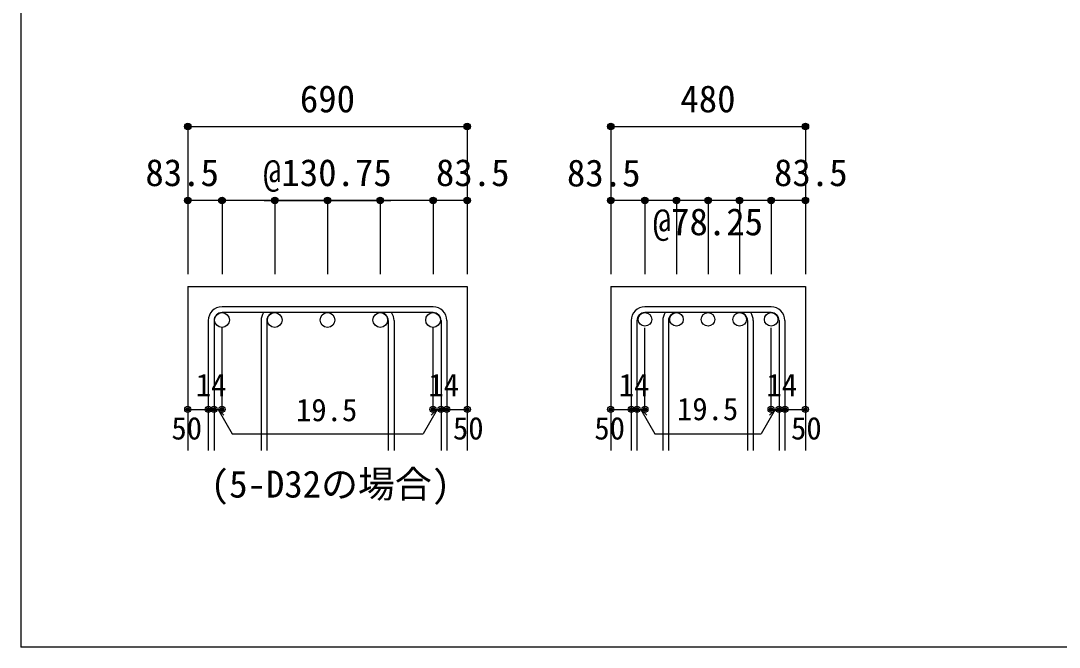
# Model space of a CAD drawing. Units: millimetres at full size, sheet at 1:30; details may follow other scales. Extents: x -5973 to 5980, y -4195 to 4201.
# Drawn here: x -5973 to -3439, y -4195 to -2667 of the extents above; entities that cross this region are included whole.
import ezdxf
from ezdxf.enums import TextEntityAlignment as Align

# ---------------------------------------------------------------- set-up
doc = ezdxf.new("R2010")
doc.units = ezdxf.units.MM
doc.header["$LTSCALE"] = 30
doc.header["$PDMODE"] = 32
doc.header["$PDSIZE"] = 15
for name, color, linetype in [('0-1_躯体線', 2, 'Continuous'), ('0-5_基礎梁筋', 7, 'Continuous'), ('0-6_スタラップ筋', 7, 'Continuous'), ('0-7_文字', 4, 'Continuous'), ('0-D_寸法', 4, 'Continuous'), ('F-0_枠', 6, 'Continuous')]:
    doc.layers.add(name, color=color, linetype=linetype)
doc.styles.add('ＭＳ ゴシック', font='')
doc.styles.get('ＭＳ ゴシック').set_extended_font_data('MS Gothic')

msp = doc.modelspace()

# ---------------------------------------------------------------- linework, layer by layer
at = {"layer": '0-1_躯体線'}
for p, q in [((-5565.32, -3314.89), (-5565.32, -3714.89)), ((-5565.32, -3314.89), (-4883.32, -3314.89)), ((-4883.32, -3314.89), (-4883.32, -3714.89)), ((-4533.3, -3314.89), (-4533.3, -3714.89)), ((-4533.3, -3314.89), (-4058.3, -3314.89)), ((-4058.3, -3314.89), (-4058.3, -3714.89))]:
    msp.add_line(p, q, dxfattribs=at)
at = {"layer": '0-5_基礎梁筋', "color": 3}
for centre, radius in [((-5481.82, -3396.89), 18), ((-5353.07, -3396.89), 18), ((-5224.32, -3396.89), 18), ((-5095.57, -3396.89), 18), ((-4966.82, -3396.89), 18), ((-4449.8, -3395.39), 16.5), ((-4372.8, -3395.39), 16.5), ((-4295.8, -3395.39), 16.5), ((-4218.8, -3395.39), 16.5), ((-4141.8, -3395.39), 16.5)]:
    msp.add_circle(centre, radius, dxfattribs=at)
at = {"layer": '0-6_スタラップ筋'}
for p, q in [((-4966.82, -3364.89), (-5481.82, -3364.89)), ((-4141.8, -3364.89), (-4449.8, -3364.89)), ((-4966.82, -3378.89), (-5481.82, -3378.89)), ((-4141.8, -3378.89), (-4449.8, -3378.89)), ((-5515.32, -3398.39), (-5515.32, -3714.89)), ((-5501.32, -3398.39), (-5501.32, -3714.89)), ((-5386.57, -3398.39), (-5386.57, -3714.89)), ((-5372.57, -3398.39), (-5372.57, -3714.89)), ((-5076.07, -3398.39), (-5076.07, -3714.89)), ((-5062.07, -3398.39), (-5062.07, -3714.89)), ((-4947.32, -3398.39), (-4947.32, -3714.89)), ((-4933.32, -3398.39), (-4933.32, -3714.89)), ((-4483.3, -3398.39), (-4483.3, -3714.89)), ((-4469.3, -3398.39), (-4469.3, -3714.89)), ((-4406.3, -3398.39), (-4406.3, -3714.89)), ((-4392.3, -3398.39), (-4392.3, -3714.89)), ((-4199.3, -3398.39), (-4199.3, -3714.89)), ((-4185.3, -3398.39), (-4185.3, -3714.89)), ((-4122.3, -3398.39), (-4122.3, -3714.89)), ((-4108.3, -3398.39), (-4108.3, -3714.89))]:
    msp.add_line(p, q, dxfattribs=at)
for centre, radius, start, end in [((-5481.82, -3398.39), 33.5, 90, 180), ((-4966.82, -3398.39), 33.5, 0, 90), ((-4449.8, -3398.39), 33.5, 90, 180), ((-4141.8, -3398.39), 33.5, 0, 90), ((-5481.82, -3398.39), 19.5, 90, 180), ((-5353.07, -3398.39), 33.5, 144.40235, 180), ((-5353.07, -3398.39), 19.5, 90, 180), ((-5095.57, -3398.39), 19.5, 0, 90), ((-5095.57, -3398.39), 33.5, 0, 35.59765), ((-4966.82, -3398.39), 19.5, 0, 90), ((-4449.8, -3398.39), 19.5, 90, 180), ((-4372.8, -3398.39), 33.5, 144.40235, 180), ((-4372.8, -3398.39), 19.5, 90, 180), ((-4218.8, -3398.39), 19.5, 0, 90), ((-4218.8, -3398.39), 33.5, 0, 35.59765), ((-4141.8, -3398.39), 19.5, 0, 90)]:
    msp.add_arc(centre, radius, start, end, dxfattribs=at)
at = {"layer": '0-D_寸法'}
for p, q in [((-5565.32, -2924.89), (-5565.32, -3104.89)), ((-5565.32, -2924.89), (-4883.32, -2924.89)), ((-5565.32, -2924.89), (-4883.32, -2924.89)), ((-4883.32, -2924.89), (-4883.32, -3104.89)), ((-4533.3, -2924.89), (-4533.3, -3104.89)), ((-4533.3, -2924.89), (-4058.3, -2924.89)), ((-4533.3, -2924.89), (-4058.3, -2924.89)), ((-4058.3, -2924.89), (-4058.3, -3104.89)), ((-5481.82, -3104.89), (-5565.32, -3104.89)), ((-5565.32, -3104.89), (-5565.32, -3284.89)), ((-5224.32, -3104.89), (-5481.82, -3104.89)), ((-5481.82, -3104.89), (-5481.82, -3284.89)), ((-5353.07, -3104.89), (-5353.07, -3284.89)), ((-4966.82, -3104.89), (-5224.32, -3104.89)), ((-5224.32, -3104.89), (-5224.32, -3284.89)), ((-5095.57, -3104.89), (-5095.57, -3284.89)), ((-4883.32, -3104.89), (-4966.82, -3104.89)), ((-4966.82, -3104.89), (-4966.82, -3284.89)), ((-4883.32, -3104.89), (-4883.32, -3284.89)), ((-4449.8, -3104.89), (-4533.3, -3104.89)), ((-4533.3, -3104.89), (-4533.3, -3284.89)), ((-4295.8, -3104.89), (-4449.8, -3104.89)), ((-4449.8, -3104.89), (-4449.8, -3284.89)), ((-4372.8, -3104.89), (-4372.8, -3284.89)), ((-4141.8, -3104.89), (-4295.8, -3104.89)), ((-4295.8, -3104.89), (-4295.8, -3284.89)), ((-4218.8, -3104.89), (-4218.8, -3284.89)), ((-4058.3, -3104.89), (-4141.8, -3104.89)), ((-4141.8, -3104.89), (-4141.8, -3284.89)), ((-4058.3, -3104.89), (-4058.3, -3284.89)), ((-5481.82, -3614.89), (-5481.82, -3415.56)), ((-4966.82, -3614.89), (-4966.82, -3415.56)), ((-4449.8, -3614.89), (-4449.8, -3415.56)), ((-4141.8, -3614.89), (-4141.8, -3415.56)), ((-5565.32, -3614.89), (-5515.32, -3614.89)), ((-5515.32, -3614.89), (-5481.82, -3614.89)), ((-5491.57, -3614.89), (-5477.43, -3629.04)), ((-5491.57, -3614.89), (-5457.35, -3674.17)), ((-4957.07, -3614.89), (-4991.3, -3674.17)), ((-4957.07, -3614.89), (-4971.22, -3629.04)), ((-4966.82, -3614.89), (-4883.32, -3614.89)), ((-4947.32, -3614.89), (-4933.32, -3614.89)), ((-4533.3, -3614.89), (-4483.3, -3614.89)), ((-4483.3, -3614.89), (-4449.8, -3614.89)), ((-4459.55, -3614.89), (-4445.41, -3629.04)), ((-4459.55, -3614.89), (-4425.33, -3674.17)), ((-4132.05, -3614.89), (-4166.27, -3674.17)), ((-4132.05, -3614.89), (-4146.19, -3629.04)), ((-4141.8, -3614.89), (-4058.3, -3614.89)), ((-4122.3, -3614.89), (-4108.3, -3614.89)), ((-5457.35, -3674.17), (-4991.3, -3674.17)), ((-4425.33, -3674.17), (-4166.27, -3674.17))]:
    msp.add_line(p, q, dxfattribs=at)
for points in [[(-4883.32, -2924.89), (-4883.32, -3104.89), (-4883.32, -3284.89)], [(-4058.3, -2924.89), (-4058.3, -3104.89), (-4058.3, -3284.89)], [(-5378.82, -3104.89), (-5275.82, -3104.89), (-5172.82, -3104.89), (-5069.82, -3104.89)]]:
    msp.add_lwpolyline(points, dxfattribs=at)
for centre, radius in [((-5565.32, -2924.89), 8), ((-5565.32, -2924.89), 7.2), ((-5565.32, -2924.89), 6.4), ((-5565.32, -2924.89), 5.6), ((-5565.32, -2924.89), 4.8), ((-5565.32, -2924.89), 4), ((-5565.32, -2924.89), 3.2), ((-5565.32, -2924.89), 2.4), ((-5565.32, -2924.89), 1.6), ((-5565.32, -2924.89), 0.8), ((-4883.32, -2924.89), 8), ((-4883.32, -2924.89), 7.2), ((-4883.32, -2924.89), 6.4), ((-4883.32, -2924.89), 5.6), ((-4883.32, -2924.89), 4.8), ((-4883.32, -2924.89), 4), ((-4883.32, -2924.89), 3.2), ((-4883.32, -2924.89), 2.4), ((-4883.32, -2924.89), 1.6), ((-4883.32, -2924.89), 0.8), ((-4533.3, -2924.89), 8), ((-4533.3, -2924.89), 7.2), ((-4533.3, -2924.89), 6.4), ((-4533.3, -2924.89), 5.6), ((-4533.3, -2924.89), 4.8), ((-4533.3, -2924.89), 4), ((-4533.3, -2924.89), 3.2), ((-4533.3, -2924.89), 2.4), ((-4533.3, -2924.89), 1.6), ((-4533.3, -2924.89), 0.8), ((-4058.3, -2924.89), 8), ((-4058.3, -2924.89), 7.2), ((-4058.3, -2924.89), 6.4), ((-4058.3, -2924.89), 5.6), ((-4058.3, -2924.89), 4.8), ((-4058.3, -2924.89), 4), ((-4058.3, -2924.89), 3.2), ((-4058.3, -2924.89), 2.4), ((-4058.3, -2924.89), 1.6), ((-4058.3, -2924.89), 0.8), ((-5565.32, -3104.89), 8), ((-5565.32, -3104.89), 7.2), ((-5565.32, -3104.89), 6.4), ((-5565.32, -3104.89), 5.6), ((-5565.32, -3104.89), 4.8), ((-5565.32, -3104.89), 4), ((-5565.32, -3104.89), 3.2), ((-5565.32, -3104.89), 2.4), ((-5565.32, -3104.89), 1.6), ((-5565.32, -3104.89), 0.8), ((-5481.82, -3104.89), 8), ((-5481.82, -3104.89), 7.2), ((-5481.82, -3104.89), 6.4), ((-5481.82, -3104.89), 5.6), ((-5481.82, -3104.89), 4.8), ((-5481.82, -3104.89), 4), ((-5481.82, -3104.89), 3.2), ((-5481.82, -3104.89), 2.4), ((-5481.82, -3104.89), 1.6), ((-5481.82, -3104.89), 0.8), ((-5353.07, -3104.89), 8), ((-5353.07, -3104.89), 7.2), ((-5353.07, -3104.89), 6.4), ((-5353.07, -3104.89), 5.6), ((-5353.07, -3104.89), 4.8), ((-5353.07, -3104.89), 4), ((-5353.07, -3104.89), 3.2), ((-5353.07, -3104.89), 2.4), ((-5353.07, -3104.89), 1.6), ((-5353.07, -3104.89), 0.8), ((-5224.32, -3104.89), 8), ((-5224.32, -3104.89), 7.2), ((-5224.32, -3104.89), 6.4), ((-5224.32, -3104.89), 5.6), ((-5224.32, -3104.89), 4.8), ((-5224.32, -3104.89), 4), ((-5224.32, -3104.89), 3.2), ((-5224.32, -3104.89), 2.4), ((-5224.32, -3104.89), 1.6), ((-5224.32, -3104.89), 0.8), ((-5095.57, -3104.89), 8), ((-5095.57, -3104.89), 7.2), ((-5095.57, -3104.89), 6.4), ((-5095.57, -3104.89), 5.6), ((-5095.57, -3104.89), 4.8), ((-5095.57, -3104.89), 4), ((-5095.57, -3104.89), 3.2), ((-5095.57, -3104.89), 2.4), ((-5095.57, -3104.89), 1.6), ((-5095.57, -3104.89), 0.8), ((-4966.82, -3104.89), 8), ((-4966.82, -3104.89), 7.2), ((-4966.82, -3104.89), 6.4), ((-4966.82, -3104.89), 5.6), ((-4966.82, -3104.89), 4.8), ((-4966.82, -3104.89), 4), ((-4966.82, -3104.89), 3.2), ((-4966.82, -3104.89), 2.4), ((-4966.82, -3104.89), 1.6), ((-4966.82, -3104.89), 0.8), ((-4883.32, -3104.89), 8), ((-4883.32, -3104.89), 7.2), ((-4883.32, -3104.89), 6.4), ((-4883.32, -3104.89), 5.6), ((-4883.32, -3104.89), 4.8), ((-4883.32, -3104.89), 4), ((-4883.32, -3104.89), 3.2), ((-4883.32, -3104.89), 2.4), ((-4883.32, -3104.89), 1.6), ((-4883.32, -3104.89), 0.8), ((-4533.3, -3104.89), 8), ((-4533.3, -3104.89), 7.2), ((-4533.3, -3104.89), 6.4), ((-4533.3, -3104.89), 5.6), ((-4533.3, -3104.89), 4.8), ((-4533.3, -3104.89), 4), ((-4533.3, -3104.89), 3.2), ((-4533.3, -3104.89), 2.4), ((-4533.3, -3104.89), 1.6), ((-4533.3, -3104.89), 0.8), ((-4449.8, -3104.89), 8), ((-4449.8, -3104.89), 7.2), ((-4449.8, -3104.89), 6.4), ((-4449.8, -3104.89), 5.6), ((-4449.8, -3104.89), 4.8), ((-4449.8, -3104.89), 4), ((-4449.8, -3104.89), 3.2), ((-4449.8, -3104.89), 2.4), ((-4449.8, -3104.89), 1.6), ((-4449.8, -3104.89), 0.8), ((-4372.8, -3104.89), 8), ((-4372.8, -3104.89), 7.2), ((-4372.8, -3104.89), 6.4), ((-4372.8, -3104.89), 5.6), ((-4372.8, -3104.89), 4.8), ((-4372.8, -3104.89), 4), ((-4372.8, -3104.89), 3.2), ((-4372.8, -3104.89), 2.4), ((-4372.8, -3104.89), 1.6), ((-4372.8, -3104.89), 0.8), ((-4295.8, -3104.89), 8), ((-4295.8, -3104.89), 7.2), ((-4295.8, -3104.89), 6.4), ((-4295.8, -3104.89), 5.6), ((-4295.8, -3104.89), 4.8), ((-4295.8, -3104.89), 4), ((-4295.8, -3104.89), 3.2), ((-4295.8, -3104.89), 2.4), ((-4295.8, -3104.89), 1.6), ((-4295.8, -3104.89), 0.8), ((-4218.8, -3104.89), 8), ((-4218.8, -3104.89), 7.2), ((-4218.8, -3104.89), 6.4), ((-4218.8, -3104.89), 5.6), ((-4218.8, -3104.89), 4.8), ((-4218.8, -3104.89), 4), ((-4218.8, -3104.89), 3.2), ((-4218.8, -3104.89), 2.4), ((-4218.8, -3104.89), 1.6), ((-4218.8, -3104.89), 0.8), ((-4141.8, -3104.89), 8), ((-4141.8, -3104.89), 7.2), ((-4141.8, -3104.89), 6.4), ((-4141.8, -3104.89), 5.6), ((-4141.8, -3104.89), 4.8), ((-4141.8, -3104.89), 4), ((-4141.8, -3104.89), 3.2), ((-4141.8, -3104.89), 2.4), ((-4141.8, -3104.89), 1.6), ((-4141.8, -3104.89), 0.8), ((-4058.3, -3104.89), 8), ((-4058.3, -3104.89), 7.2), ((-4058.3, -3104.89), 6.4), ((-4058.3, -3104.89), 5.6), ((-4058.3, -3104.89), 4.8), ((-4058.3, -3104.89), 4), ((-4058.3, -3104.89), 3.2), ((-4058.3, -3104.89), 2.4), ((-4058.3, -3104.89), 1.6), ((-4058.3, -3104.89), 0.8), ((-5565.32, -3614.89), 4), ((-5565.32, -3614.89), 3.6), ((-5565.32, -3614.89), 3.2), ((-5565.32, -3614.89), 2.8), ((-5565.32, -3614.89), 2.4), ((-5565.32, -3614.89), 2), ((-5565.32, -3614.89), 1.6), ((-5565.32, -3614.89), 1.2), ((-5565.32, -3614.89), 0.8), ((-5565.32, -3614.89), 0.4), ((-5515.32, -3614.89), 4), ((-5515.32, -3614.89), 3.6), ((-5515.32, -3614.89), 3.2), ((-5515.32, -3614.89), 2.8), ((-5515.32, -3614.89), 2.4), ((-5515.32, -3614.89), 2), ((-5515.32, -3614.89), 1.6), ((-5515.32, -3614.89), 1.2), ((-5515.32, -3614.89), 0.8), ((-5515.32, -3614.89), 0.4), ((-5501.32, -3614.89), 4), ((-5501.32, -3614.89), 3.6), ((-5501.32, -3614.89), 3.2), ((-5501.32, -3614.89), 2.8), ((-5501.32, -3614.89), 2.4), ((-5501.32, -3614.89), 2), ((-5501.32, -3614.89), 1.6), ((-5501.32, -3614.89), 1.2), ((-5501.32, -3614.89), 0.8), ((-5501.32, -3614.89), 0.4), ((-5481.82, -3614.89), 4), ((-5481.82, -3614.89), 3.6), ((-5481.82, -3614.89), 3.2), ((-5481.82, -3614.89), 2.8), ((-5481.82, -3614.89), 2.4), ((-5481.82, -3614.89), 2), ((-5481.82, -3614.89), 1.6), ((-5481.82, -3614.89), 1.2), ((-5481.82, -3614.89), 0.8), ((-5481.82, -3614.89), 0.4), ((-4966.82, -3614.89), 4), ((-4966.82, -3614.89), 3.6), ((-4966.82, -3614.89), 3.2), ((-4966.82, -3614.89), 2.8), ((-4966.82, -3614.89), 2.4), ((-4966.82, -3614.89), 2), ((-4966.82, -3614.89), 1.6), ((-4966.82, -3614.89), 1.2), ((-4966.82, -3614.89), 0.8), ((-4966.82, -3614.89), 0.4), ((-4947.32, -3614.89), 4), ((-4947.32, -3614.89), 3.6), ((-4947.32, -3614.89), 3.2), ((-4947.32, -3614.89), 2.8), ((-4947.32, -3614.89), 2.4), ((-4947.32, -3614.89), 2), ((-4947.32, -3614.89), 1.6), ((-4947.32, -3614.89), 1.2), ((-4947.32, -3614.89), 0.8), ((-4947.32, -3614.89), 0.4), ((-4933.32, -3614.89), 4), ((-4933.32, -3614.89), 3.6), ((-4933.32, -3614.89), 3.2), ((-4933.32, -3614.89), 2.8), ((-4933.32, -3614.89), 2.4), ((-4933.32, -3614.89), 2), ((-4933.32, -3614.89), 1.6), ((-4933.32, -3614.89), 1.2), ((-4933.32, -3614.89), 0.8), ((-4933.32, -3614.89), 0.4), ((-4883.32, -3614.89), 4), ((-4883.32, -3614.89), 3.6), ((-4883.32, -3614.89), 3.2), ((-4883.32, -3614.89), 2.8), ((-4883.32, -3614.89), 2.4), ((-4883.32, -3614.89), 2), ((-4883.32, -3614.89), 1.6), ((-4883.32, -3614.89), 1.2), ((-4883.32, -3614.89), 0.8), ((-4883.32, -3614.89), 0.4), ((-4533.3, -3614.89), 4), ((-4533.3, -3614.89), 3.6), ((-4533.3, -3614.89), 3.2), ((-4533.3, -3614.89), 2.8), ((-4533.3, -3614.89), 2.4), ((-4533.3, -3614.89), 2), ((-4533.3, -3614.89), 1.6), ((-4533.3, -3614.89), 1.2), ((-4533.3, -3614.89), 0.8), ((-4533.3, -3614.89), 0.4), ((-4483.3, -3614.89), 4), ((-4483.3, -3614.89), 3.6), ((-4483.3, -3614.89), 3.2), ((-4483.3, -3614.89), 2.8), ((-4483.3, -3614.89), 2.4), ((-4483.3, -3614.89), 2), ((-4483.3, -3614.89), 1.6), ((-4483.3, -3614.89), 1.2), ((-4483.3, -3614.89), 0.8), ((-4483.3, -3614.89), 0.4), ((-4469.3, -3614.89), 4), ((-4469.3, -3614.89), 3.6), ((-4469.3, -3614.89), 3.2), ((-4469.3, -3614.89), 2.8), ((-4469.3, -3614.89), 2.4), ((-4469.3, -3614.89), 2), ((-4469.3, -3614.89), 1.6), ((-4469.3, -3614.89), 1.2), ((-4469.3, -3614.89), 0.8), ((-4469.3, -3614.89), 0.4), ((-4449.8, -3614.89), 4), ((-4449.8, -3614.89), 3.6), ((-4449.8, -3614.89), 3.2), ((-4449.8, -3614.89), 2.8), ((-4449.8, -3614.89), 2.4), ((-4449.8, -3614.89), 2), ((-4449.8, -3614.89), 1.6), ((-4449.8, -3614.89), 1.2), ((-4449.8, -3614.89), 0.8), ((-4449.8, -3614.89), 0.4), ((-4141.8, -3614.89), 4), ((-4141.8, -3614.89), 3.6), ((-4141.8, -3614.89), 3.2), ((-4141.8, -3614.89), 2.8), ((-4141.8, -3614.89), 2.4), ((-4141.8, -3614.89), 2), ((-4141.8, -3614.89), 1.6), ((-4141.8, -3614.89), 1.2), ((-4141.8, -3614.89), 0.8), ((-4141.8, -3614.89), 0.4), ((-4122.3, -3614.89), 4), ((-4122.3, -3614.89), 3.6), ((-4122.3, -3614.89), 3.2), ((-4122.3, -3614.89), 2.8), ((-4122.3, -3614.89), 2.4), ((-4122.3, -3614.89), 2), ((-4122.3, -3614.89), 1.6), ((-4122.3, -3614.89), 1.2), ((-4122.3, -3614.89), 0.8), ((-4122.3, -3614.89), 0.4), ((-4108.3, -3614.89), 4), ((-4108.3, -3614.89), 3.6), ((-4108.3, -3614.89), 3.2), ((-4108.3, -3614.89), 2.8), ((-4108.3, -3614.89), 2.4), ((-4108.3, -3614.89), 2), ((-4108.3, -3614.89), 1.6), ((-4108.3, -3614.89), 1.2), ((-4108.3, -3614.89), 0.8), ((-4108.3, -3614.89), 0.4), ((-4058.3, -3614.89), 4), ((-4058.3, -3614.89), 3.6), ((-4058.3, -3614.89), 3.2), ((-4058.3, -3614.89), 2.8), ((-4058.3, -3614.89), 2.4), ((-4058.3, -3614.89), 2), ((-4058.3, -3614.89), 1.6), ((-4058.3, -3614.89), 1.2), ((-4058.3, -3614.89), 0.8), ((-4058.3, -3614.89), 0.4)]:
    msp.add_circle(centre, radius, dxfattribs=at)
at = {"layer": '0-D_寸法', "color": 7}
for p in [(-5565.32, -2924.89), (-4883.32, -2924.89), (-4533.3, -2924.89), (-4058.3, -2924.89), (-5565.32, -3104.89), (-5481.82, -3104.89), (-5353.07, -3104.89), (-5224.32, -3104.89), (-5095.57, -3104.89), (-4966.82, -3104.89), (-4883.32, -3104.89), (-4533.3, -3104.89), (-4449.8, -3104.89), (-4372.8, -3104.89), (-4295.8, -3104.89), (-4218.8, -3104.89), (-4141.8, -3104.89), (-4058.3, -3104.89), (-5565.32, -3614.89), (-5515.32, -3614.89), (-5501.32, -3614.89), (-5481.82, -3614.89), (-4966.82, -3614.89), (-4947.32, -3614.89), (-4933.32, -3614.89), (-4883.32, -3614.89), (-4533.3, -3614.89), (-4483.3, -3614.89), (-4469.3, -3614.89), (-4449.8, -3614.89), (-4141.8, -3614.89), (-4122.3, -3614.89), (-4108.3, -3614.89), (-4058.3, -3614.89)]:
    msp.add_point(p, dxfattribs=at)
at = {"layer": 'F-0_枠'}
for p in [(-5972.88, 4201.15), (5954.1, -4195.24)]:
    msp.add_line(p, (-5972.88, -4195.24), dxfattribs=at)

# ---------------------------------------------------------------- texts
at = {"layer": '0-7_文字', "color": 7, "style": 'ＭＳ ゴシック'}
msp.add_text('(5-D32の場合)', height=65.98, dxfattribs=at).set_placement((-5509.29, -3849.99), align=Align.BOTTOM_LEFT)
at = {"layer": '0-D_寸法', "style": 'ＭＳ ゴシック'}
for s, height, p in [('690', 65.98, (-5291.82, -2909.89)), ('480', 65.98, (-4363.3, -2909.89)), ('83.5', 65.98, (-5668.82, -3089.89)), ('@130.75', 65.98, (-5381.82, -3089.89)), ('83.5', 65.98, (-4959.82, -3089.89)), ('83.5', 65.98, (-4640.11, -3090.74)), ('83.5', 65.98, (-4134.8, -3089.89)), ('@78.25', 65.98, (-4430.8, -3209.89)), ('14', 54.99, (-5545.86, -3599.44)), ('14', 54.99, (-4978.28, -3599.44)), ('14', 54.99, (-4513.84, -3599.44)), ('14', 54.99, (-4153.26, -3599.44)), ('19.5', 54.99, (-5301.3, -3660.23)), ('19.5', 54.99, (-4371.62, -3657.8)), ('50', 54.99, (-5605.32, -3704.89)), ('50', 54.99, (-4918.32, -3704.89)), ('50', 54.99, (-4573.3, -3704.89)), ('50', 54.99, (-4093.3, -3704.89))]:
    msp.add_text(s, height=height, dxfattribs=at).set_placement(p, align=Align.BOTTOM_LEFT)

doc.saveas('drawing.dxf')
